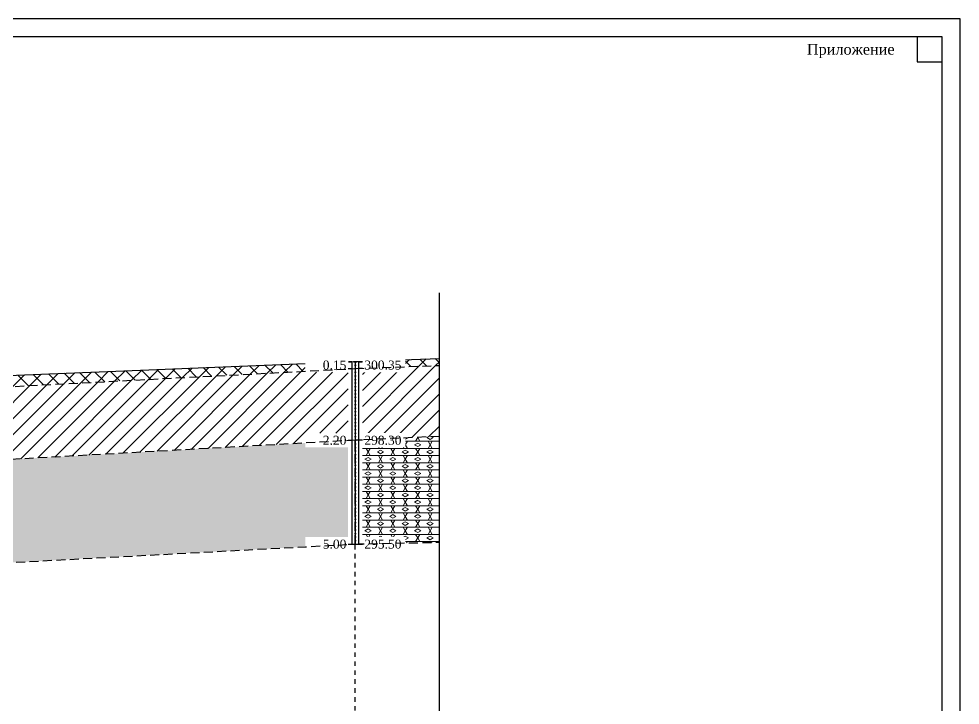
# Model space of a CAD drawing. Header units: millimetres. Extents: x 3380 to 11503, y -2610 to -1453.
# Drawn here: x 11240.4 to 11503.4, y -2504.7 to -2313.1 of the extents above; entities that cross this region are included whole.
import ezdxf
from ezdxf.enums import TextEntityAlignment as Align

# ---------------------------------------------------------------- set-up
doc = ezdxf.new("R2010")
doc.units = ezdxf.units.MM
doc.set_wipeout_variables(frame=1)
doc.linetypes.add('DASHED', pattern=[0.75, 0.5, -0.25])
doc.linetypes.add('JIS_02_1.2', pattern=[2.5, 1.25, -1.25])
for name, color, linetype, plot in [('ГЛ_Непечатаемый', 6, 'Continuous', False), ('ГЛ_Разрез_СкважинаШкала-0.5', 6, 'Continuous', False), ('ГЛ_Разрез_СкважинаШкала-1', 6, 'Continuous', False), ('ГЛ_Штамп_РамкаВнеш', 6, 'Continuous', False)]:
    doc.layers.add(name, color=color, linetype=linetype, plot=plot)
for name, color, linetype in [('ГЛ_Разрез_Скважина', 7, 'Continuous'), ('ГЛ_Разрез_СкважинаОсь', 7, 'JIS_02_1.2'), ('ГЛ_Разрез_СкважинаОтм', 7, 'Continuous'), ('ГЛ_Разрез_СкважинаОтмТекст', 7, 'Continuous'), ('ГЛ_Разрез_СквМаска', 6, 'Continuous'), ('ГЛ_Разрез_Таблица', 7, 'Continuous'), ('ГЛ_Разрез_ТаблицаТекст', 7, 'Continuous'), ('ГЛ_Штамп_РамкаВнутр', 7, 'Continuous'), ('ГЛ_Штамп_Текст', 7, 'Continuous')]:
    doc.layers.add(name, color=color, linetype=linetype)
doc.styles.add('ГеологияРазрезСкважина', font='times.ttf', dxfattribs={"height": 2.5})
doc.styles.add('ГеологияРазрезТаблица', font='times.ttf', dxfattribs={"height": 2.5})
doc.styles.add('ГеологияШтамп', font='times.ttf')
pattern_1 = [(0, (0, 1), (0, 2), []), (60, (0, 0), (-8e-07, 3.9999986), [1.1547, -4.6188, 1.1547]), (120, (0, 0), (-3.4641008, 1.9999986), [1.1547, -4.6188, 1.1547]), (30, (2.598, 0), (8e-07, 3.9999986), [1, -3]), (30, (4.33, 0), (8e-07, 3.9999986), [-3, 1]), (150, (2.598, 0), (-3.4641008, -1.9999986), [-3, 1]), (150, (4.33, 0), (-3.4641008, -1.9999986), [1, -3])]

# ---------------------------------------------------------------- blocks, each defined once
blk = doc.blocks.new('*U43')
at = {"layer": 'ГЛ_Штамп_РамкаВнеш'}
blk.add_lwpolyline([(0, 0), (1050, 0), (1050, 297), (0, 297)], close=True, dxfattribs=at)
at = {"layer": 'ГЛ_Штамп_РамкаВнутр'}
for points in [[(20, 5), (1045, 5), (1045, 292), (20, 292)], [(1038, 285), (1045, 285), (1045, 292), (1038, 292)]]:
    blk.add_lwpolyline(points, close=True, dxfattribs=at)
at = {"layer": 'ГЛ_Штамп_Текст', "style": 'ГеологияШтамп', "flags": 8}
for tag, p in [('Приложение', (1031.67, 288.5)), ('Лист', (1045, 288.5))]:
    blk.add_attdef(tag, text='', height=3, dxfattribs=at).set_placement(p, align=Align.MIDDLE_RIGHT)
blk = doc.blocks.new('*U29')
blk.add_wipeout([(-2, -50.85), (-2, -0.15), (2, -0.15), (2, -50.85)]).dxf.layer = 'ГЛ_Разрез_СквМаска'
at = {"layer": 'ГЛ_Непечатаемый'}
blk.add_line((0, 0), (0, -51), dxfattribs=at)
at = {"layer": 'ГЛ_Разрез_Скважина'}
blk.add_line((-2, -51), (2, -51), dxfattribs=at)
for points in [[(-2, 0), (-1, 0), (-1, -51)], [(1, -51), (1, 0), (2, 0)]]:
    blk.add_lwpolyline(points, dxfattribs=at)
at = {"layer": 'ГЛ_Разрез_СкважинаШкала-0.5'}
for p, q in [((-0.125, -0.5), (0.125, -0.5)), ((-0.125, -1.5), (0.125, -1.5)), ((-0.125, -2.5), (0.125, -2.5)), ((-0.125, -3.5), (0.125, -3.5)), ((-0.125, -4.5), (0.125, -4.5)), ((-0.125, -5.5), (0.125, -5.5)), ((-0.125, -6.5), (0.125, -6.5)), ((-0.125, -7.5), (0.125, -7.5)), ((-0.125, -8.5), (0.125, -8.5)), ((-0.125, -9.5), (0.125, -9.5)), ((-0.125, -10.5), (0.125, -10.5)), ((-0.125, -11.5), (0.125, -11.5)), ((-0.125, -12.5), (0.125, -12.5)), ((-0.125, -13.5), (0.125, -13.5)), ((-0.125, -14.5), (0.125, -14.5)), ((-0.125, -15.5), (0.125, -15.5)), ((-0.125, -16.5), (0.125, -16.5)), ((-0.125, -17.5), (0.125, -17.5)), ((-0.125, -18.5), (0.125, -18.5)), ((-0.125, -19.5), (0.125, -19.5)), ((-0.125, -20.5), (0.125, -20.5)), ((-0.125, -21.5), (0.125, -21.5)), ((-0.125, -22.5), (0.125, -22.5)), ((-0.125, -23.5), (0.125, -23.5)), ((-0.125, -24.5), (0.125, -24.5)), ((-0.125, -25.5), (0.125, -25.5)), ((-0.125, -26.5), (0.125, -26.5)), ((-0.125, -27.5), (0.125, -27.5)), ((-0.125, -28.5), (0.125, -28.5)), ((-0.125, -29.5), (0.125, -29.5)), ((-0.125, -30.5), (0.125, -30.5)), ((-0.125, -31.5), (0.125, -31.5)), ((-0.125, -32.5), (0.125, -32.5)), ((-0.125, -33.5), (0.125, -33.5)), ((-0.125, -34.5), (0.125, -34.5)), ((-0.125, -35.5), (0.125, -35.5)), ((-0.125, -36.5), (0.125, -36.5)), ((-0.125, -37.5), (0.125, -37.5)), ((-0.125, -38.5), (0.125, -38.5)), ((-0.125, -39.5), (0.125, -39.5)), ((-0.125, -40.5), (0.125, -40.5)), ((-0.125, -41.5), (0.125, -41.5)), ((-0.125, -42.5), (0.125, -42.5)), ((-0.125, -43.5), (0.125, -43.5)), ((-0.125, -44.5), (0.125, -44.5)), ((-0.125, -45.5), (0.125, -45.5)), ((-0.125, -46.5), (0.125, -46.5)), ((-0.125, -47.5), (0.125, -47.5)), ((-0.125, -48.5), (0.125, -48.5)), ((-0.125, -49.5), (0.125, -49.5)), ((-0.125, -50.5), (0.125, -50.5))]:
    blk.add_line(p, q, dxfattribs=at)
at = {"layer": 'ГЛ_Разрез_СкважинаШкала-1'}
for p, q in [((-0.5, 0), (0.5, 0)), ((-0.25, -1), (0.25, -1)), ((-0.25, -2), (0.25, -2)), ((-0.25, -3), (0.25, -3)), ((-0.25, -4), (0.25, -4)), ((-0.25, -5), (0.25, -5)), ((-0.25, -6), (0.25, -6)), ((-0.25, -7), (0.25, -7)), ((-0.25, -8), (0.25, -8)), ((-0.25, -9), (0.25, -9)), ((-0.25, -10), (0.25, -10)), ((-0.25, -11), (0.25, -11)), ((-0.25, -12), (0.25, -12)), ((-0.25, -13), (0.25, -13)), ((-0.25, -14), (0.25, -14)), ((-0.25, -15), (0.25, -15)), ((-0.25, -16), (0.25, -16)), ((-0.25, -17), (0.25, -17)), ((-0.25, -18), (0.25, -18)), ((-0.25, -19), (0.25, -19)), ((-0.25, -20), (0.25, -20)), ((-0.25, -21), (0.25, -21)), ((-0.25, -22), (0.25, -22)), ((-0.25, -23), (0.25, -23)), ((-0.25, -24), (0.25, -24)), ((-0.25, -25), (0.25, -25)), ((-0.25, -26), (0.25, -26)), ((-0.25, -27), (0.25, -27)), ((-0.25, -28), (0.25, -28)), ((-0.25, -29), (0.25, -29)), ((-0.25, -30), (0.25, -30)), ((-0.25, -31), (0.25, -31)), ((-0.25, -32), (0.25, -32)), ((-0.25, -33), (0.25, -33)), ((-0.25, -34), (0.25, -34)), ((-0.25, -35), (0.25, -35)), ((-0.25, -36), (0.25, -36)), ((-0.25, -37), (0.25, -37)), ((-0.25, -38), (0.25, -38)), ((-0.25, -39), (0.25, -39)), ((-0.25, -40), (0.25, -40)), ((-0.25, -41), (0.25, -41)), ((-0.25, -42), (0.25, -42)), ((-0.25, -43), (0.25, -43)), ((-0.25, -44), (0.25, -44)), ((-0.25, -45), (0.25, -45)), ((-0.25, -46), (0.25, -46)), ((-0.25, -47), (0.25, -47)), ((-0.25, -48), (0.25, -48)), ((-0.25, -49), (0.25, -49)), ((-0.25, -50), (0.25, -50)), ((-0.25, -51), (0.25, -51))]:
    blk.add_line(p, q, dxfattribs=at)
blk = doc.blocks.new('*U37')
for points in [[(-2, 2), (-14, 2), (-14, -2), (-2, -2)], [(14, 2), (2, 2), (2, -2), (14, -2)]]:
    blk.add_wipeout(points).dxf.layer = 'ГЛ_Разрез_СквМаска'
at = {"layer": 'ГЛ_Разрез_СкважинаОтм'}
for p, q in [((-2, -1), (-1, -1)), ((2, -1), (1, -1))]:
    blk.add_line(p, q, dxfattribs=at)
at = {"layer": 'ГЛ_Разрез_СкважинаОтмТекст', "style": 'ГеологияРазрезСкважина'}
blk.add_attdef('ОТМЕТКА_ОТНОС', text='', height=2.5, dxfattribs=at).set_placement((-2.5, 0), align=Align.MIDDLE_RIGHT)
blk.add_attdef('ОТМЕТКА_АБС', text='', height=2.5, dxfattribs=at).set_placement((2.5, 0), align=Align.MIDDLE_LEFT)
blk = doc.blocks.new('*U28')
for points in [[(-2, 2), (-14, 2), (-14, -2), (-2, -2)], [(14, 2), (2, 2), (2, -2), (14, -2)]]:
    blk.add_wipeout(points).dxf.layer = 'ГЛ_Разрез_СквМаска'
at = {"layer": 'ГЛ_Разрез_СкважинаОтм'}
for p, q in [((-2, -0.01), (-1, -0.01)), ((2, -0.01), (1, -0.01))]:
    blk.add_line(p, q, dxfattribs=at)
at = {"layer": 'ГЛ_Разрез_СкважинаОтмТекст', "style": 'ГеологияРазрезСкважина'}
blk.add_attdef('ОТМЕТКА_ОТНОС', text='', height=2.5, dxfattribs=at).set_placement((-2.5, 0), align=Align.MIDDLE_RIGHT)
blk.add_attdef('ОТМЕТКА_АБС', text='', height=2.5, dxfattribs=at).set_placement((2.5, 0), align=Align.MIDDLE_LEFT)
blk = doc.blocks.new('*U40')
at = {"layer": 'ГЛ_Непечатаемый', "linetype": 'Continuous'}
blk.add_line((0, 49), (0, 49), dxfattribs=at)
at = {"layer": 'ГЛ_Разрез_СкважинаОсь'}
for p, q in [((0, 5), (0, 49)), ((0, 0), (0, 5))]:
    blk.add_line(p, q, dxfattribs=at)
at = {"layer": 'ГЛ_Разрез_Таблица', "ltscale": 100}
blk.add_line((0, -25), (0, -20), dxfattribs=at)
at = {"layer": 'ГЛ_Разрез_ТаблицаТекст', "style": 'ГеологияРазрезТаблица'}
for tag, p in [('СКВАЖИНА', (0, -2.53)), ('АрхНомер', (0, -6.33)), ('Отметка', (0, -15))]:
    blk.add_attdef(tag, text='', height=2.5, dxfattribs=at).set_placement(p, align=Align.MIDDLE_CENTER)

msp = doc.modelspace()

# ---------------------------------------------------------------- hatches: boundary and pattern name
at = {"linetype": 'DASHED', "lineweight": 20, "ltscale": 5}
h = msp.add_hatch(dxfattribs=at)
h.set_pattern_fill('ANSI37', color=256)
h.paths.add_polyline_path([(11357.93, -2407.88), (11348.45, -2408.22), (11348.45, -2410.18), (11357.93, -2409.82)])
h = msp.add_hatch(dxfattribs=at)
h.set_pattern_fill('ANSI37', color=256)
h.paths.add_polyline_path([(11320.45, -2411.45), (11320.45, -2409.29), (11172.06, -2415.29), (11171.99, -2419.18)])
h = msp.add_hatch(dxfattribs=at)
h.set_pattern_fill('ANSI31', color=256)
h.paths.add_polyline_path([(11357.93, -2409.82), (11348.45, -2410.18), (11348.45, -2411.72), (11336.43, -2411.72), (11336.43, -2428.72), (11348.45, -2428.72), (11348.45, -2430.08), (11357.93, -2429.64)])
h = msp.add_hatch(dxfattribs=at)
h.set_pattern_fill('KONGLOM', color=256, scale=10, pattern_type=2)
h.set_pattern_definition(pattern_1)
h.paths.add_polyline_path([(11357.93, -2429.64), (11348.45, -2430.08), (11348.45, -2432.72), (11336.43, -2432.72), (11336.43, -2457.72), (11348.45, -2457.72), (11348.45, -2459.4), (11357.93, -2459.18)])

# ---------------------------------------------------------------- linework, layer by layer
at = {"lineweight": 30}
msp.add_line((11357.93, -2508.72), (11357.93, -2389.59), dxfattribs=at)
for points in [[(10685.93, -2448.72), (10815.93, -2443.72), (11051.93, -2423.72), (11087.43, -2418.72), (11334.43, -2408.72)], [(11334.43, -2408.72), (11357.93, -2407.88)]]:
    msp.add_lwpolyline(points, dxfattribs=at)

# ---------------------------------------------------------------- block references
at = {"color": 7}
ref = msp.add_blockref('*U43', (10453.41, -2610.05), dxfattribs=at)
ref.add_attrib('Приложение', 'Приложение', dxfattribs={"layer": 'ГЛ_Штамп_Текст', "height": 3, "style": 'ГеологияШтамп'}).set_placement((11485.09, -2321.55), align=Align.MIDDLE_RIGHT)

# ---------------------------------------------------------------- next in the draw order: block references
msp.add_blockref('*U29', (11334.43, -2408.72))

# ---------------------------------------------------------------- next in the draw order: block references
for name, p, values in [('*U37', (11334.45, -2409.72), {'ОТМЕТКА_ОТНОС': '0.15', 'ОТМЕТКА_АБС': '300.35'}), ('*U28', (11334.45, -2430.72), {'ОТМЕТКА_ОТНОС': '2.20', 'ОТМЕТКА_АБС': '298.30'}), ('*U28', (11334.45, -2459.72), {'ОТМЕТКА_ОТНОС': '5.00', 'ОТМЕТКА_АБС': '295.50'})]:
    msp.add_blockref(name, p).add_auto_attribs(values)

# ---------------------------------------------------------------- next in the draw order: hatches: boundary and pattern name
at = {"linetype": 'DASHED', "lineweight": 20, "ltscale": 5}
h = msp.add_hatch(dxfattribs=at)
h.set_pattern_fill('ANSI31', color=256)
h.paths.add_polyline_path([(11320.45, -2431.5), (11320.45, -2428.72), (11332.43, -2428.72), (11332.43, -2411.72), (11320.45, -2411.72), (11320.45, -2411.45), (11171.99, -2419.18), (11105.16, -2421.8), (11056.13, -2427.4), (10820.85, -2447.65), (10675.12, -2452.77), (10615.9, -2453.64), (10560.95, -2452.91), (10560.95, -2453.72), (10560.93, -2457.72), (10548.93, -2457.72), (10548.93, -2472.72), (10560.95, -2472.72), (10560.95, -2473.94)])
h.paths.add_polyline_path([(10942.34, -2448.08), (10942.2, -2449.16), (10941.69, -2450.22), (10940.88, -2451.07), (10940.04, -2451.56), (10938.93, -2451.85), (10938.01, -2451.79), (10937.14, -2451.56), (10936.29, -2451.07), (10935.48, -2450.22), (10934.98, -2449.16), (10934.84, -2448.08), (10934.98, -2447), (10935.48, -2445.93), (10936.29, -2445.09), (10937.14, -2444.6), (10938.24, -2444.3), (10939.17, -2444.37), (10940.04, -2444.6), (10940.88, -2445.09), (10941.69, -2445.93), (10942.2, -2447)], flags=16)
h.paths.add_polyline_path([(10938.82, -2451.57), (10939.17, -2451.79), (10938.82, -2451.57, -0.434257), (10935.09, -2448.08, -0.39445), (10938.35, -2444.59), (10938.01, -2444.37), (10938.35, -2444.59, -0.434257), (10942.09, -2448.08, -0.39445)], flags=0)
h.paths.add_polyline_path([(10937.04, -2449.95), (10940.13, -2449.95), (10940.13, -2446.21), (10937.04, -2446.21)], flags=8)
h = msp.add_hatch(dxfattribs=at)
h.set_pattern_fill('KONGLOM', color=256, scale=10, pattern_type=2)
h.set_pattern_definition(pattern_1)
h.paths.add_polyline_path([(11320.45, -2460.47), (11320.45, -2457.72), (11332.43, -2457.72), (11332.43, -2432.72), (11320.45, -2432.72), (11320.45, -2431.5), (10958, -2451.75), (10560.95, -2490.36), (10560.95, -2493.72), (10548.93, -2493.72), (10548.93, -2499.72), (10560.95, -2499.72), (10560.95, -2500.97)])
h.paths.add_polyline_path([(10942.88, -2471.85), (10942.74, -2472.93), (10942.23, -2473.99), (10941.08, -2475.2), (10939.47, -2475.62), (10938.01, -2475.52), (10936.83, -2474.84), (10936.02, -2473.99), (10935.52, -2472.93), (10935.38, -2471.85), (10935.52, -2470.77), (10936.02, -2469.7), (10937.18, -2468.5), (10938.79, -2468.07), (10940.25, -2468.17), (10941.43, -2468.86), (10942.23, -2469.7), (10942.74, -2470.77)], flags=16)
h.paths.add_polyline_path([(10940.89, -2474.87), (10941.43, -2474.84), (10940.25, -2475.52), (10938.79, -2475.62), (10938.24, -2475.23, -0.340614), (10935.63, -2471.85, -0.267021), (10937.37, -2468.82), (10936.83, -2468.86), (10938.01, -2468.17), (10939.47, -2468.07), (10940.02, -2468.46, -0.340614), (10942.63, -2471.85, -0.267021)], flags=0)
h.paths.add_polyline_path([(10937.57, -2473.77), (10940.69, -2473.77), (10940.69, -2469.97), (10937.57, -2469.97)], flags=8)

# ---------------------------------------------------------------- next in the draw order: linework, layer by layer
at = {"linetype": 'DASHED', "lineweight": 30, "ltscale": 5}
for points in [[(10526.93, -2452.89), (10546.93, -2452.72), (10615.9, -2453.64), (10675.12, -2452.77), (10820.85, -2447.65), (11056.13, -2427.4), (11105.16, -2421.8), (11171.99, -2419.18), (11334.43, -2410.72), (11357.93, -2409.82)], [(11357.93, -2429.64), (11334.43, -2430.72), (10546.93, -2474.72), (10526.93, -2475.19)], [(10546.93, -2491.72), (10546.93, -2501.72), (11334.43, -2459.72), (11334.43, -2430.72), (10958, -2451.75), (10546.93, -2491.72)], [(10526.93, -2501.62), (10546.93, -2501.72), (11334.43, -2459.72), (11357.93, -2459.18)]]:
    msp.add_lwpolyline(points, dxfattribs=at)
at = {"linetype": 'DASHED', "lineweight": 20, "ltscale": 5}
msp.add_lwpolyline([(11334.43, -2430.72), (11334.43, -2459.72), (11357.93, -2459.18), (11357.93, -2429.64), (11334.43, -2430.72)], dxfattribs=at)

# ---------------------------------------------------------------- next in the draw order: block references
msp.add_blockref('*U40', (11334.43, -2508.72)).add_auto_attribs({'СКВАЖИНА': 'с-3', 'Отметка': '300.50'})

doc.saveas('drawing.dxf')
